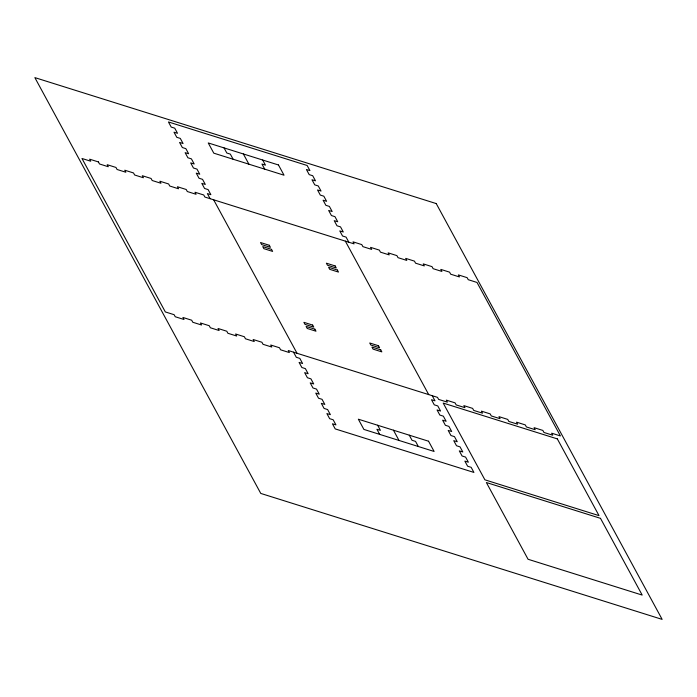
<?xml version="1.0" encoding="UTF-8"?>
<svg xmlns="http://www.w3.org/2000/svg" width="697" height="697" viewBox="0 0 697 697"><rect width="100%" height="100%" fill="white"/><g stroke="black" fill="none" stroke-linecap="round" stroke-linejoin="round"><path stroke-width="1.05" d="M348.848 242.234L346.069 237.111L342.558 236.013L339.779 230.899L343.29 231.996L340.511 226.882L337 225.784L334.212 220.661L337.731 221.768L334.952 216.654L331.432 215.547L328.653 210.433L332.173 211.54L329.385 206.417L325.874 205.319L323.094 200.205L326.605 201.302L323.826 196.188L320.315 195.09L317.536 189.967L321.047 191.074L318.268 185.96L314.756 184.853L311.977 179.739L315.488 180.837L312.709 175.722L309.198 174.625L306.419 169.51L309.93 170.608L307.15 165.494L168.439 121.958L171.218 127.081L174.738 128.178L177.517 133.293L173.997 132.195L176.785 137.309L180.296 138.407L183.076 143.53L179.565 142.423L182.344 147.537L185.855 148.644L188.634 153.758L185.123 152.652L187.902 157.775L191.414 158.872L194.193 163.987L190.682 162.889L193.461 168.003L196.972 169.101L199.751 174.224L196.24 173.117L199.02 178.232L202.531 179.338L205.31 184.452L201.799 183.346L204.578 188.469L208.089 189.567L210.869 194.681L207.357 193.583L210.137 198.697M432.227 395.704L435.006 400.819L431.495 399.721L434.275 404.835L437.786 405.933L440.565 411.047L437.054 409.949L439.833 415.063L443.344 416.17L446.132 421.284L442.612 420.178L445.392 425.292L448.912 426.398L451.691 431.513L448.18 430.415L450.959 435.529L454.47 436.627L457.249 441.741L453.738 440.643L456.518 445.758L460.029 446.864L462.808 451.978L459.297 450.872L462.076 455.986L465.587 457.093L468.367 462.207L464.855 461.109L467.635 466.223L471.146 467.321L473.925 472.435L335.213 428.908L332.434 423.793L335.945 424.891L333.166 419.777L329.655 418.679L326.876 413.556L330.387 414.663L327.607 409.548L324.096 408.442L321.317 403.328L324.828 404.434L322.049 399.311L318.538 398.214L315.758 393.099L319.27 394.197L316.49 389.083L312.979 387.976L310.2 382.862L313.711 383.969L310.932 378.854L307.421 377.748L304.641 372.634L308.152 373.731L305.373 368.617L301.862 367.519L299.083 362.405L302.594 363.503L299.815 358.389L296.303 357.282L293.524 352.168M345.337 241.127L428.716 394.598M262.673 160.022L265.452 165.137L261.941 164.03L264.721 169.153M418.322 446.507L415.543 441.384L412.032 440.286L409.252 435.172M243.358 153.959L248.916 164.187M393.448 430.206L399.006 440.443M233.112 159.23L230.332 154.115L226.821 153.009L224.042 147.895M377.643 425.248L380.423 430.363L376.911 429.265L379.691 434.379M213.648 199.795L297.035 353.274M436.235 203.576L34.85 77.611L260.765 493.424L662.15 619.389L436.235 203.576M278.478 164.98L208.237 142.937L213.796 153.166L284.036 175.208L278.478 164.98M98.408 161.931L89.625 159.177L90.741 161.225L81.958 158.472L165.346 311.942L174.128 314.695L175.235 316.743L184.017 319.496L182.902 317.457L191.684 320.211L192.79 322.258L201.572 325.011L200.457 322.964L209.239 325.717L210.355 327.764L219.128 330.517L218.022 328.479L226.795 331.232L227.91 333.279L236.692 336.032L235.577 333.985L244.359 336.738L245.466 338.786L254.248 341.539L253.133 339.5L261.915 342.253L263.03 344.301L271.804 347.054L270.697 345.006L279.471 347.759L280.586 349.807L289.368 352.56L288.253 350.521L437.498 397.36L438.613 399.398L447.387 402.16L446.28 400.113L455.054 402.866L456.169 404.913L464.951 407.667L463.836 405.619L472.618 408.381L473.725 410.42L482.507 413.182L481.392 411.134L490.174 413.887L491.28 415.935L500.063 418.688L498.956 416.64L507.73 419.402L508.845 421.441L517.618 424.203L516.512 422.155L525.285 424.909L526.401 426.956L535.183 429.709L534.068 427.662L542.85 430.424L543.956 432.462L552.738 435.224L551.623 433.177L560.405 435.93L477.018 282.459L468.245 279.697L467.129 277.659L458.347 274.897L459.462 276.944L450.68 274.191L449.574 272.144L440.792 269.39L441.907 271.438L433.125 268.685L432.009 266.637L423.236 263.875L424.342 265.923L415.569 263.17L414.454 261.122L405.68 258.369L406.787 260.417L398.004 257.663L396.898 255.616L388.116 252.854L389.231 254.902L380.449 252.148L379.342 250.101L370.56 247.348L371.675 249.395L362.893 246.642L361.778 244.595L353.004 241.833L354.111 243.88L204.866 197.042L203.759 194.994L194.977 192.241L196.092 194.289L187.31 191.536L186.195 189.488L177.421 186.735L178.528 188.782L169.754 186.021L168.639 183.973L159.857 181.22L160.972 183.267L152.19 180.514L151.083 178.467L142.301 175.714L143.416 177.761L134.634 174.999L133.519 172.952L124.746 170.199L125.852 172.246L117.079 169.493L115.963 167.446L107.181 164.692L108.296 166.74L99.514 163.978L98.408 161.931M269.303 245.274L260.521 242.521L261.636 244.569L270.419 247.322L269.303 245.274M335.144 265.94L326.37 263.178L327.477 265.226L336.259 267.988L335.144 265.94M271.525 249.369L262.752 246.607L263.858 248.655L272.64 251.408L271.525 249.369M337.374 270.027L328.592 267.273L329.698 269.321L338.481 272.074L337.374 270.027M312.665 325.081L303.883 322.328L304.998 324.366L313.772 327.128L312.665 325.081M378.506 345.747L369.724 342.985L370.839 345.032L379.621 347.786L378.506 345.747M314.887 329.176L306.105 326.414L307.22 328.461L316.002 331.214L314.887 329.176M380.728 349.833L371.954 347.08L373.061 349.127L381.843 351.88L380.728 349.833M557.339 438.901L443.205 403.084L484.903 479.824L599.028 515.641L557.339 438.901M428.568 441.227L358.336 419.193L363.895 429.422L434.126 451.464L428.568 441.227M600.5 518.341L486.367 482.524L528.065 559.264L642.19 595.081L600.5 518.341"/></g></svg>
